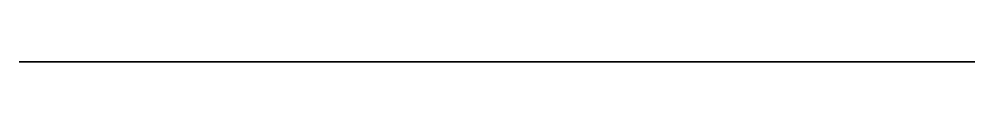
# Model space of a CAD drawing. Extents: x -0.61 to -0.09, y 1.29 to 1.29.
import ezdxf

# ---------------------------------------------------------------- set-up
doc = ezdxf.new("R2010")
doc.units = 0
doc.layers.add('TMP', color=4, linetype='CONTINUOUS')

msp = doc.modelspace()

# ---------------------------------------------------------------- linework, layer by layer
at = {"layer": 'TMP'}
msp.add_3dface([(-0.09, 1.29, 1.16), (-0.09, 1.29, 1.06), (-0.61, 1.29, 1.06), (-0.61, 1.29, 1.16)], dxfattribs=at)

doc.saveas('drawing.dxf')
